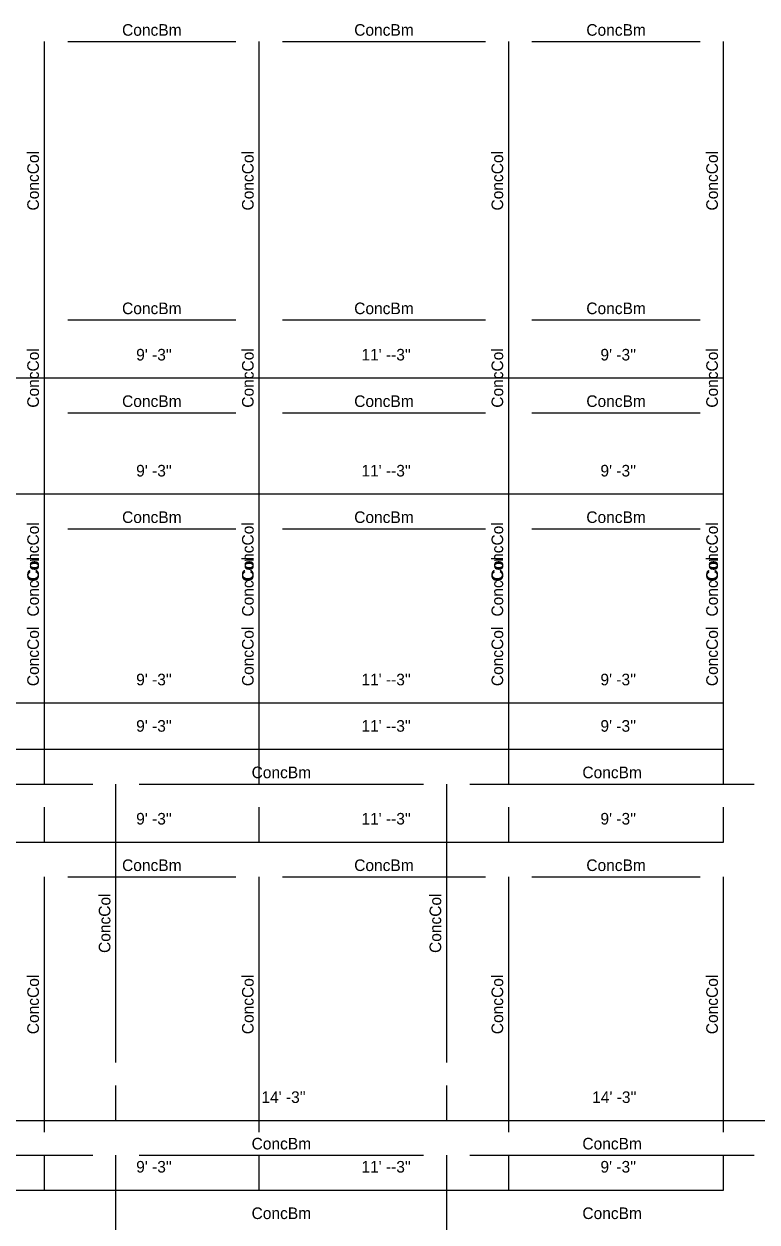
# Model space of a CAD drawing. Extents: x -38 to 2998, y -195 to 11529.
# Drawn here: x 1723 to 2102, y 3421 to 4041 of the extents above; entities that cross this region are included whole.
import ezdxf
from ezdxf.enums import TextEntityAlignment as Align

# ---------------------------------------------------------------- set-up
doc = ezdxf.new("R2010")
doc.units = 0
doc.header["$MEASUREMENT"] = 0
doc.layers.get('0').update_dxf_attribs({"linetype": 'CONTINUOUS'})
for name, color, linetype in [('CENTERLINES', 7, 'CONTINUOUS'), ('DIMENSIONS', 4, 'CONTINUOUS'), ('TEXT', 5, 'CONTINUOUS')]:
    doc.layers.add(name, color=color, linetype=linetype)
doc.dimstyles.get("Standard").update_dxf_attribs({"dimtxt": 0.18, "dimasz": 0.18, "dimexe": 0.18, "dimexo": 0.0625, "dimgap": 0.09, "dimtad": 0, "dimtih": 1, "dimtoh": 1, "dimdec": 4, "dimzin": 0, "dimtxsty": 'STANDARD', "dimcen": 0.09, "dimazin": 3, "dimtfac": 1, "dimtdec": 4, "dimtofl": 0, "dimtmove": 0, "dimatfit": 3, "dimtolj": 1, "dimtzin": 0})

# ---------------------------------------------------------------- blocks, each defined once
blk = doc.blocks.new('*D7816')
at = {"color": 1, "linetype": 'BYBLOCK'}
for points in [[(1604.73, 3478.77), (1603.67, 3477.71), (1596.25, 3470.29), (1595.19, 3469.23)], [(1775.73, 3478.77), (1774.67, 3477.71), (1767.25, 3470.29), (1766.19, 3469.23)]]:
    blk.add_solid(points, dxfattribs=at)
at = {"layer": 'DIMENSIONS', "color": 9, "linetype": 'BYBLOCK'}
for p, q in [((1599.96, 3474), (1599.96, 3492)), ((1770.96, 3474), (1770.96, 3492))]:
    blk.add_line(p, q, dxfattribs=at)
at = {"layer": 'DIMENSIONS', "color": 0, "linetype": 'BYBLOCK'}
blk.add_line((1599.96, 3474), (1770.96, 3474), dxfattribs=at)
at = {"layer": 'DIMENSIONS', "color": 0, "linetype": 'BYBLOCK', "insert": (1685.46, 3486), "char_height": 6, "attachment_point": 5}
blk.add_mtext("\\A1; 14' -3''", dxfattribs=at)
blk = doc.blocks.new('*D7817')
at = {"color": 1, "linetype": 'BYBLOCK'}
for points in [[(1775.73, 3478.77), (1774.67, 3477.71), (1767.25, 3470.29), (1766.19, 3469.23)], [(1946.73, 3478.77), (1945.67, 3477.71), (1938.25, 3470.29), (1937.19, 3469.23)]]:
    blk.add_solid(points, dxfattribs=at)
at = {"layer": 'DIMENSIONS', "color": 9, "linetype": 'BYBLOCK'}
for p, q in [((1770.96, 3474), (1770.96, 3492)), ((1941.96, 3474), (1941.96, 3492))]:
    blk.add_line(p, q, dxfattribs=at)
at = {"layer": 'DIMENSIONS', "color": 0, "linetype": 'BYBLOCK'}
blk.add_line((1770.96, 3474), (1941.96, 3474), dxfattribs=at)
at = {"layer": 'DIMENSIONS', "color": 0, "linetype": 'BYBLOCK', "insert": (1856.46, 3486), "char_height": 6, "attachment_point": 5}
blk.add_mtext("\\A1; 14' -3''", dxfattribs=at)
blk = doc.blocks.new('*D7818')
at = {"color": 1, "linetype": 'BYBLOCK'}
for points in [[(1946.73, 3478.77), (1945.67, 3477.71), (1938.25, 3470.29), (1937.19, 3469.23)], [(2117.73, 3478.77), (2116.67, 3477.71), (2109.25, 3470.29), (2108.19, 3469.23)]]:
    blk.add_solid(points, dxfattribs=at)
at = {"layer": 'DIMENSIONS', "color": 9, "linetype": 'BYBLOCK'}
for p, q in [((1941.96, 3474), (1941.96, 3492)), ((2112.96, 3474), (2112.96, 3492))]:
    blk.add_line(p, q, dxfattribs=at)
at = {"layer": 'DIMENSIONS', "color": 0, "linetype": 'BYBLOCK'}
blk.add_line((1941.96, 3474), (2112.96, 3474), dxfattribs=at)
at = {"layer": 'DIMENSIONS', "color": 0, "linetype": 'BYBLOCK', "insert": (2027.46, 3486), "char_height": 6, "attachment_point": 5}
blk.add_mtext("\\A1; 14' -3''", dxfattribs=at)
blk = doc.blocks.new('*D7837')
at = {"color": 1, "linetype": 'BYBLOCK'}
for points in [[(1516.77, 3670.77), (1515.71, 3669.71), (1508.29, 3662.29), (1507.23, 3661.23)], [(1738.77, 3670.77), (1737.71, 3669.71), (1730.29, 3662.29), (1729.23, 3661.23)]]:
    blk.add_solid(points, dxfattribs=at)
at = {"layer": 'DIMENSIONS', "color": 9, "linetype": 'BYBLOCK'}
for p, q in [((1512, 3666), (1512, 3684)), ((1734, 3666), (1734, 3684))]:
    blk.add_line(p, q, dxfattribs=at)
at = {"layer": 'DIMENSIONS', "color": 0, "linetype": 'BYBLOCK'}
blk.add_line((1512, 3666), (1734, 3666), dxfattribs=at)
at = {"layer": 'DIMENSIONS', "color": 0, "linetype": 'BYBLOCK', "insert": (1623, 3678), "char_height": 6, "attachment_point": 5}
blk.add_mtext("\\A1; 18' -6''", dxfattribs=at)
blk = doc.blocks.new('*D7838')
at = {"color": 1, "linetype": 'BYBLOCK'}
for points in [[(1738.77, 3670.77), (1737.71, 3669.71), (1730.29, 3662.29), (1729.23, 3661.23)], [(1849.77, 3670.77), (1848.71, 3669.71), (1841.29, 3662.29), (1840.23, 3661.23)]]:
    blk.add_solid(points, dxfattribs=at)
at = {"layer": 'DIMENSIONS', "color": 9, "linetype": 'BYBLOCK'}
for p, q in [((1734, 3666), (1734, 3684)), ((1845, 3666), (1845, 3684))]:
    blk.add_line(p, q, dxfattribs=at)
at = {"layer": 'DIMENSIONS', "color": 0, "linetype": 'BYBLOCK'}
blk.add_line((1734, 3666), (1845, 3666), dxfattribs=at)
at = {"layer": 'DIMENSIONS', "color": 0, "linetype": 'BYBLOCK', "insert": (1789.5, 3678), "char_height": 6, "attachment_point": 5}
blk.add_mtext("\\A1; 9' -3''", dxfattribs=at)
blk = doc.blocks.new('*D7839')
at = {"color": 1, "linetype": 'BYBLOCK'}
for points in [[(1849.77, 3670.77), (1848.71, 3669.71), (1841.29, 3662.29), (1840.23, 3661.23)], [(1978.77, 3670.77), (1977.71, 3669.71), (1970.29, 3662.29), (1969.23, 3661.23)]]:
    blk.add_solid(points, dxfattribs=at)
at = {"layer": 'DIMENSIONS', "color": 9, "linetype": 'BYBLOCK'}
for p, q in [((1845, 3666), (1845, 3684)), ((1974, 3666), (1974, 3684))]:
    blk.add_line(p, q, dxfattribs=at)
at = {"layer": 'DIMENSIONS', "color": 0, "linetype": 'BYBLOCK'}
blk.add_line((1845, 3666), (1974, 3666), dxfattribs=at)
at = {"layer": 'DIMENSIONS', "color": 0, "linetype": 'BYBLOCK', "insert": (1909.5, 3678), "char_height": 6, "attachment_point": 5}
blk.add_mtext("\\A1; 11' --3''", dxfattribs=at)
blk = doc.blocks.new('*D7840')
at = {"color": 1, "linetype": 'BYBLOCK'}
for points in [[(1978.77, 3670.77), (1977.71, 3669.71), (1970.29, 3662.29), (1969.23, 3661.23)], [(2089.77, 3670.77), (2088.71, 3669.71), (2081.29, 3662.29), (2080.23, 3661.23)]]:
    blk.add_solid(points, dxfattribs=at)
at = {"layer": 'DIMENSIONS', "color": 9, "linetype": 'BYBLOCK'}
for p, q in [((1974, 3666), (1974, 3684)), ((2085, 3666), (2085, 3684))]:
    blk.add_line(p, q, dxfattribs=at)
at = {"layer": 'DIMENSIONS', "color": 0, "linetype": 'BYBLOCK'}
blk.add_line((1974, 3666), (2085, 3666), dxfattribs=at)
at = {"layer": 'DIMENSIONS', "color": 0, "linetype": 'BYBLOCK', "insert": (2029.5, 3678), "char_height": 6, "attachment_point": 5}
blk.add_mtext("\\A1; 9' -3''", dxfattribs=at)
blk = doc.blocks.new('*D7853')
at = {"color": 1, "linetype": 'BYBLOCK'}
for points in [[(1516.77, 3862.77), (1515.71, 3861.71), (1508.29, 3854.29), (1507.23, 3853.23)], [(1738.77, 3862.77), (1737.71, 3861.71), (1730.29, 3854.29), (1729.23, 3853.23)]]:
    blk.add_solid(points, dxfattribs=at)
at = {"layer": 'DIMENSIONS', "color": 9, "linetype": 'BYBLOCK'}
for p, q in [((1512, 3858), (1512, 3876)), ((1734, 3858), (1734, 3876))]:
    blk.add_line(p, q, dxfattribs=at)
at = {"layer": 'DIMENSIONS', "color": 0, "linetype": 'BYBLOCK'}
blk.add_line((1512, 3858), (1734, 3858), dxfattribs=at)
at = {"layer": 'DIMENSIONS', "color": 0, "linetype": 'BYBLOCK', "insert": (1623, 3870), "char_height": 6, "attachment_point": 5}
blk.add_mtext("\\A1; 18' -6''", dxfattribs=at)
blk = doc.blocks.new('*D7854')
at = {"color": 1, "linetype": 'BYBLOCK'}
for points in [[(1738.77, 3862.77), (1737.71, 3861.71), (1730.29, 3854.29), (1729.23, 3853.23)], [(1849.77, 3862.77), (1848.71, 3861.71), (1841.29, 3854.29), (1840.23, 3853.23)]]:
    blk.add_solid(points, dxfattribs=at)
at = {"layer": 'DIMENSIONS', "color": 9, "linetype": 'BYBLOCK'}
for p, q in [((1734, 3858), (1734, 3876)), ((1845, 3858), (1845, 3876))]:
    blk.add_line(p, q, dxfattribs=at)
at = {"layer": 'DIMENSIONS', "color": 0, "linetype": 'BYBLOCK'}
blk.add_line((1734, 3858), (1845, 3858), dxfattribs=at)
at = {"layer": 'DIMENSIONS', "color": 0, "linetype": 'BYBLOCK', "insert": (1789.5, 3870), "char_height": 6, "attachment_point": 5}
blk.add_mtext("\\A1; 9' -3''", dxfattribs=at)
blk = doc.blocks.new('*D7855')
at = {"color": 1, "linetype": 'BYBLOCK'}
for points in [[(1849.77, 3862.77), (1848.71, 3861.71), (1841.29, 3854.29), (1840.23, 3853.23)], [(1978.77, 3862.77), (1977.71, 3861.71), (1970.29, 3854.29), (1969.23, 3853.23)]]:
    blk.add_solid(points, dxfattribs=at)
at = {"layer": 'DIMENSIONS', "color": 9, "linetype": 'BYBLOCK'}
for p, q in [((1845, 3858), (1845, 3876)), ((1974, 3858), (1974, 3876))]:
    blk.add_line(p, q, dxfattribs=at)
at = {"layer": 'DIMENSIONS', "color": 0, "linetype": 'BYBLOCK'}
blk.add_line((1845, 3858), (1974, 3858), dxfattribs=at)
at = {"layer": 'DIMENSIONS', "color": 0, "linetype": 'BYBLOCK', "insert": (1909.5, 3870), "char_height": 6, "attachment_point": 5}
blk.add_mtext("\\A1; 11' --3''", dxfattribs=at)
blk = doc.blocks.new('*D7856')
at = {"color": 1, "linetype": 'BYBLOCK'}
for points in [[(1978.77, 3862.77), (1977.71, 3861.71), (1970.29, 3854.29), (1969.23, 3853.23)], [(2089.77, 3862.77), (2088.71, 3861.71), (2081.29, 3854.29), (2080.23, 3853.23)]]:
    blk.add_solid(points, dxfattribs=at)
at = {"layer": 'DIMENSIONS', "color": 9, "linetype": 'BYBLOCK'}
for p, q in [((1974, 3858), (1974, 3876)), ((2085, 3858), (2085, 3876))]:
    blk.add_line(p, q, dxfattribs=at)
at = {"layer": 'DIMENSIONS', "color": 0, "linetype": 'BYBLOCK'}
blk.add_line((1974, 3858), (2085, 3858), dxfattribs=at)
at = {"layer": 'DIMENSIONS', "color": 0, "linetype": 'BYBLOCK', "insert": (2029.5, 3870), "char_height": 6, "attachment_point": 5}
blk.add_mtext("\\A1; 9' -3''", dxfattribs=at)
blk = doc.blocks.new('*D8307')
at = {"color": 1, "linetype": 'BYBLOCK'}
for points in [[(1516.77, 3442.77), (1515.71, 3441.71), (1508.29, 3434.29), (1507.23, 3433.23)], [(1738.77, 3442.77), (1737.71, 3441.71), (1730.29, 3434.29), (1729.23, 3433.23)]]:
    blk.add_solid(points, dxfattribs=at)
at = {"layer": 'DIMENSIONS', "color": 9, "linetype": 'BYBLOCK'}
for p, q in [((1512, 3438), (1512, 3456)), ((1734, 3438), (1734, 3456))]:
    blk.add_line(p, q, dxfattribs=at)
at = {"layer": 'DIMENSIONS', "color": 0, "linetype": 'BYBLOCK'}
blk.add_line((1512, 3438), (1734, 3438), dxfattribs=at)
at = {"layer": 'DIMENSIONS', "color": 0, "linetype": 'BYBLOCK', "insert": (1623, 3450), "char_height": 6, "attachment_point": 5}
blk.add_mtext("\\A1; 18' -6''", dxfattribs=at)
blk = doc.blocks.new('*D8308')
at = {"color": 1, "linetype": 'BYBLOCK'}
for points in [[(1738.77, 3442.77), (1737.71, 3441.71), (1730.29, 3434.29), (1729.23, 3433.23)], [(1849.77, 3442.77), (1848.71, 3441.71), (1841.29, 3434.29), (1840.23, 3433.23)]]:
    blk.add_solid(points, dxfattribs=at)
at = {"layer": 'DIMENSIONS', "color": 9, "linetype": 'BYBLOCK'}
for p, q in [((1734, 3438), (1734, 3456)), ((1845, 3438), (1845, 3456))]:
    blk.add_line(p, q, dxfattribs=at)
at = {"layer": 'DIMENSIONS', "color": 0, "linetype": 'BYBLOCK'}
blk.add_line((1734, 3438), (1845, 3438), dxfattribs=at)
at = {"layer": 'DIMENSIONS', "color": 0, "linetype": 'BYBLOCK', "insert": (1789.5, 3450), "char_height": 6, "attachment_point": 5}
blk.add_mtext("\\A1; 9' -3''", dxfattribs=at)
blk = doc.blocks.new('*D8309')
at = {"color": 1, "linetype": 'BYBLOCK'}
for points in [[(1849.77, 3442.77), (1848.71, 3441.71), (1841.29, 3434.29), (1840.23, 3433.23)], [(1978.77, 3442.77), (1977.71, 3441.71), (1970.29, 3434.29), (1969.23, 3433.23)]]:
    blk.add_solid(points, dxfattribs=at)
at = {"layer": 'DIMENSIONS', "color": 9, "linetype": 'BYBLOCK'}
for p, q in [((1845, 3438), (1845, 3456)), ((1974, 3438), (1974, 3456))]:
    blk.add_line(p, q, dxfattribs=at)
at = {"layer": 'DIMENSIONS', "color": 0, "linetype": 'BYBLOCK'}
blk.add_line((1845, 3438), (1974, 3438), dxfattribs=at)
at = {"layer": 'DIMENSIONS', "color": 0, "linetype": 'BYBLOCK', "insert": (1909.5, 3450), "char_height": 6, "attachment_point": 5}
blk.add_mtext("\\A1; 11' --3''", dxfattribs=at)
blk = doc.blocks.new('*D8310')
at = {"color": 1, "linetype": 'BYBLOCK'}
for points in [[(1978.77, 3442.77), (1977.71, 3441.71), (1970.29, 3434.29), (1969.23, 3433.23)], [(2089.77, 3442.77), (2088.71, 3441.71), (2081.29, 3434.29), (2080.23, 3433.23)]]:
    blk.add_solid(points, dxfattribs=at)
at = {"layer": 'DIMENSIONS', "color": 9, "linetype": 'BYBLOCK'}
for p, q in [((1974, 3438), (1974, 3456)), ((2085, 3438), (2085, 3456))]:
    blk.add_line(p, q, dxfattribs=at)
at = {"layer": 'DIMENSIONS', "color": 0, "linetype": 'BYBLOCK'}
blk.add_line((1974, 3438), (2085, 3438), dxfattribs=at)
at = {"layer": 'DIMENSIONS', "color": 0, "linetype": 'BYBLOCK', "insert": (2029.5, 3450), "char_height": 6, "attachment_point": 5}
blk.add_mtext("\\A1; 9' -3''", dxfattribs=at)
blk = doc.blocks.new('*D8323')
at = {"color": 1, "linetype": 'BYBLOCK'}
for points in [[(1516.77, 3622.77), (1515.71, 3621.71), (1508.29, 3614.29), (1507.23, 3613.23)], [(1738.77, 3622.77), (1737.71, 3621.71), (1730.29, 3614.29), (1729.23, 3613.23)]]:
    blk.add_solid(points, dxfattribs=at)
at = {"layer": 'DIMENSIONS', "color": 9, "linetype": 'BYBLOCK'}
for p, q in [((1512, 3618), (1512, 3636)), ((1734, 3618), (1734, 3636))]:
    blk.add_line(p, q, dxfattribs=at)
at = {"layer": 'DIMENSIONS', "color": 0, "linetype": 'BYBLOCK'}
blk.add_line((1512, 3618), (1734, 3618), dxfattribs=at)
at = {"layer": 'DIMENSIONS', "color": 0, "linetype": 'BYBLOCK', "insert": (1623, 3630), "char_height": 6, "attachment_point": 5}
blk.add_mtext("\\A1; 18' -6''", dxfattribs=at)
blk = doc.blocks.new('*D8324')
at = {"color": 1, "linetype": 'BYBLOCK'}
for points in [[(1738.77, 3622.77), (1737.71, 3621.71), (1730.29, 3614.29), (1729.23, 3613.23)], [(1849.77, 3622.77), (1848.71, 3621.71), (1841.29, 3614.29), (1840.23, 3613.23)]]:
    blk.add_solid(points, dxfattribs=at)
at = {"layer": 'DIMENSIONS', "color": 9, "linetype": 'BYBLOCK'}
for p, q in [((1734, 3618), (1734, 3636)), ((1845, 3618), (1845, 3636))]:
    blk.add_line(p, q, dxfattribs=at)
at = {"layer": 'DIMENSIONS', "color": 0, "linetype": 'BYBLOCK'}
blk.add_line((1734, 3618), (1845, 3618), dxfattribs=at)
at = {"layer": 'DIMENSIONS', "color": 0, "linetype": 'BYBLOCK', "insert": (1789.5, 3630), "char_height": 6, "attachment_point": 5}
blk.add_mtext("\\A1; 9' -3''", dxfattribs=at)
blk = doc.blocks.new('*D8325')
at = {"color": 1, "linetype": 'BYBLOCK'}
for points in [[(1849.77, 3622.77), (1848.71, 3621.71), (1841.29, 3614.29), (1840.23, 3613.23)], [(1978.77, 3622.77), (1977.71, 3621.71), (1970.29, 3614.29), (1969.23, 3613.23)]]:
    blk.add_solid(points, dxfattribs=at)
at = {"layer": 'DIMENSIONS', "color": 9, "linetype": 'BYBLOCK'}
for p, q in [((1845, 3618), (1845, 3636)), ((1974, 3618), (1974, 3636))]:
    blk.add_line(p, q, dxfattribs=at)
at = {"layer": 'DIMENSIONS', "color": 0, "linetype": 'BYBLOCK'}
blk.add_line((1845, 3618), (1974, 3618), dxfattribs=at)
at = {"layer": 'DIMENSIONS', "color": 0, "linetype": 'BYBLOCK', "insert": (1909.5, 3630), "char_height": 6, "attachment_point": 5}
blk.add_mtext("\\A1; 11' --3''", dxfattribs=at)
blk = doc.blocks.new('*D8326')
at = {"color": 1, "linetype": 'BYBLOCK'}
for points in [[(1978.77, 3622.77), (1977.71, 3621.71), (1970.29, 3614.29), (1969.23, 3613.23)], [(2089.77, 3622.77), (2088.71, 3621.71), (2081.29, 3614.29), (2080.23, 3613.23)]]:
    blk.add_solid(points, dxfattribs=at)
at = {"layer": 'DIMENSIONS', "color": 9, "linetype": 'BYBLOCK'}
for p, q in [((1974, 3618), (1974, 3636)), ((2085, 3618), (2085, 3636))]:
    blk.add_line(p, q, dxfattribs=at)
at = {"layer": 'DIMENSIONS', "color": 0, "linetype": 'BYBLOCK'}
blk.add_line((1974, 3618), (2085, 3618), dxfattribs=at)
at = {"layer": 'DIMENSIONS', "color": 0, "linetype": 'BYBLOCK', "insert": (2029.5, 3630), "char_height": 6, "attachment_point": 5}
blk.add_mtext("\\A1; 9' -3''", dxfattribs=at)
blk = doc.blocks.new('*D8777')
at = {"color": 1, "linetype": 'BYBLOCK'}
for points in [[(1516.77, 3442.77), (1515.71, 3441.71), (1508.29, 3434.29), (1507.23, 3433.23)], [(1738.77, 3442.77), (1737.71, 3441.71), (1730.29, 3434.29), (1729.23, 3433.23)]]:
    blk.add_solid(points, dxfattribs=at)
at = {"layer": 'DIMENSIONS', "color": 9, "linetype": 'BYBLOCK'}
for p, q in [((1512, 3438), (1512, 3456)), ((1734, 3438), (1734, 3456))]:
    blk.add_line(p, q, dxfattribs=at)
at = {"layer": 'DIMENSIONS', "color": 0, "linetype": 'BYBLOCK'}
blk.add_line((1512, 3438), (1734, 3438), dxfattribs=at)
at = {"layer": 'DIMENSIONS', "color": 0, "linetype": 'BYBLOCK', "insert": (1623, 3450), "char_height": 6, "attachment_point": 5}
blk.add_mtext("\\A1; 18' -6''", dxfattribs=at)
blk = doc.blocks.new('*D8778')
at = {"color": 1, "linetype": 'BYBLOCK'}
for points in [[(1738.77, 3442.77), (1737.71, 3441.71), (1730.29, 3434.29), (1729.23, 3433.23)], [(1849.77, 3442.77), (1848.71, 3441.71), (1841.29, 3434.29), (1840.23, 3433.23)]]:
    blk.add_solid(points, dxfattribs=at)
at = {"layer": 'DIMENSIONS', "color": 9, "linetype": 'BYBLOCK'}
for p, q in [((1734, 3438), (1734, 3456)), ((1845, 3438), (1845, 3456))]:
    blk.add_line(p, q, dxfattribs=at)
at = {"layer": 'DIMENSIONS', "color": 0, "linetype": 'BYBLOCK'}
blk.add_line((1734, 3438), (1845, 3438), dxfattribs=at)
at = {"layer": 'DIMENSIONS', "color": 0, "linetype": 'BYBLOCK', "insert": (1789.5, 3450), "char_height": 6, "attachment_point": 5}
blk.add_mtext("\\A1; 9' -3''", dxfattribs=at)
blk = doc.blocks.new('*D8779')
at = {"color": 1, "linetype": 'BYBLOCK'}
for points in [[(1849.77, 3442.77), (1848.71, 3441.71), (1841.29, 3434.29), (1840.23, 3433.23)], [(1978.77, 3442.77), (1977.71, 3441.71), (1970.29, 3434.29), (1969.23, 3433.23)]]:
    blk.add_solid(points, dxfattribs=at)
at = {"layer": 'DIMENSIONS', "color": 9, "linetype": 'BYBLOCK'}
for p, q in [((1845, 3438), (1845, 3456)), ((1974, 3438), (1974, 3456))]:
    blk.add_line(p, q, dxfattribs=at)
at = {"layer": 'DIMENSIONS', "color": 0, "linetype": 'BYBLOCK'}
blk.add_line((1845, 3438), (1974, 3438), dxfattribs=at)
at = {"layer": 'DIMENSIONS', "color": 0, "linetype": 'BYBLOCK', "insert": (1909.5, 3450), "char_height": 6, "attachment_point": 5}
blk.add_mtext("\\A1; 11' --3''", dxfattribs=at)
blk = doc.blocks.new('*D8780')
at = {"color": 1, "linetype": 'BYBLOCK'}
for points in [[(1978.77, 3442.77), (1977.71, 3441.71), (1970.29, 3434.29), (1969.23, 3433.23)], [(2089.77, 3442.77), (2088.71, 3441.71), (2081.29, 3434.29), (2080.23, 3433.23)]]:
    blk.add_solid(points, dxfattribs=at)
at = {"layer": 'DIMENSIONS', "color": 9, "linetype": 'BYBLOCK'}
for p, q in [((1974, 3438), (1974, 3456)), ((2085, 3438), (2085, 3456))]:
    blk.add_line(p, q, dxfattribs=at)
at = {"layer": 'DIMENSIONS', "color": 0, "linetype": 'BYBLOCK'}
blk.add_line((1974, 3438), (2085, 3438), dxfattribs=at)
at = {"layer": 'DIMENSIONS', "color": 0, "linetype": 'BYBLOCK', "insert": (2029.5, 3450), "char_height": 6, "attachment_point": 5}
blk.add_mtext("\\A1; 9' -3''", dxfattribs=at)
blk = doc.blocks.new('*D8793')
at = {"color": 1, "linetype": 'BYBLOCK'}
for points in [[(1516.77, 3622.77), (1515.71, 3621.71), (1508.29, 3614.29), (1507.23, 3613.23)], [(1738.77, 3622.77), (1737.71, 3621.71), (1730.29, 3614.29), (1729.23, 3613.23)]]:
    blk.add_solid(points, dxfattribs=at)
at = {"layer": 'DIMENSIONS', "color": 9, "linetype": 'BYBLOCK'}
for p, q in [((1512, 3618), (1512, 3636)), ((1734, 3618), (1734, 3636))]:
    blk.add_line(p, q, dxfattribs=at)
at = {"layer": 'DIMENSIONS', "color": 0, "linetype": 'BYBLOCK'}
blk.add_line((1512, 3618), (1734, 3618), dxfattribs=at)
at = {"layer": 'DIMENSIONS', "color": 0, "linetype": 'BYBLOCK', "insert": (1623, 3630), "char_height": 6, "attachment_point": 5}
blk.add_mtext("\\A1; 18' -6''", dxfattribs=at)
blk = doc.blocks.new('*D8794')
at = {"color": 1, "linetype": 'BYBLOCK'}
for points in [[(1738.77, 3622.77), (1737.71, 3621.71), (1730.29, 3614.29), (1729.23, 3613.23)], [(1849.77, 3622.77), (1848.71, 3621.71), (1841.29, 3614.29), (1840.23, 3613.23)]]:
    blk.add_solid(points, dxfattribs=at)
at = {"layer": 'DIMENSIONS', "color": 9, "linetype": 'BYBLOCK'}
for p, q in [((1734, 3618), (1734, 3636)), ((1845, 3618), (1845, 3636))]:
    blk.add_line(p, q, dxfattribs=at)
at = {"layer": 'DIMENSIONS', "color": 0, "linetype": 'BYBLOCK'}
blk.add_line((1734, 3618), (1845, 3618), dxfattribs=at)
at = {"layer": 'DIMENSIONS', "color": 0, "linetype": 'BYBLOCK', "insert": (1789.5, 3630), "char_height": 6, "attachment_point": 5}
blk.add_mtext("\\A1; 9' -3''", dxfattribs=at)
blk = doc.blocks.new('*D8795')
at = {"color": 1, "linetype": 'BYBLOCK'}
for points in [[(1849.77, 3622.77), (1848.71, 3621.71), (1841.29, 3614.29), (1840.23, 3613.23)], [(1978.77, 3622.77), (1977.71, 3621.71), (1970.29, 3614.29), (1969.23, 3613.23)]]:
    blk.add_solid(points, dxfattribs=at)
at = {"layer": 'DIMENSIONS', "color": 9, "linetype": 'BYBLOCK'}
for p, q in [((1845, 3618), (1845, 3636)), ((1974, 3618), (1974, 3636))]:
    blk.add_line(p, q, dxfattribs=at)
at = {"layer": 'DIMENSIONS', "color": 0, "linetype": 'BYBLOCK'}
blk.add_line((1845, 3618), (1974, 3618), dxfattribs=at)
at = {"layer": 'DIMENSIONS', "color": 0, "linetype": 'BYBLOCK', "insert": (1909.5, 3630), "char_height": 6, "attachment_point": 5}
blk.add_mtext("\\A1; 11' --3''", dxfattribs=at)
blk = doc.blocks.new('*D8796')
at = {"color": 1, "linetype": 'BYBLOCK'}
for points in [[(1978.77, 3622.77), (1977.71, 3621.71), (1970.29, 3614.29), (1969.23, 3613.23)], [(2089.77, 3622.77), (2088.71, 3621.71), (2081.29, 3614.29), (2080.23, 3613.23)]]:
    blk.add_solid(points, dxfattribs=at)
at = {"layer": 'DIMENSIONS', "color": 9, "linetype": 'BYBLOCK'}
for p, q in [((1974, 3618), (1974, 3636)), ((2085, 3618), (2085, 3636))]:
    blk.add_line(p, q, dxfattribs=at)
at = {"layer": 'DIMENSIONS', "color": 0, "linetype": 'BYBLOCK'}
blk.add_line((1974, 3618), (2085, 3618), dxfattribs=at)
at = {"layer": 'DIMENSIONS', "color": 0, "linetype": 'BYBLOCK', "insert": (2029.5, 3630), "char_height": 6, "attachment_point": 5}
blk.add_mtext("\\A1; 9' -3''", dxfattribs=at)
blk = doc.blocks.new('*D9247')
at = {"color": 1, "linetype": 'BYBLOCK'}
for points in [[(1516.77, 3442.77), (1515.71, 3441.71), (1508.29, 3434.29), (1507.23, 3433.23)], [(1738.77, 3442.77), (1737.71, 3441.71), (1730.29, 3434.29), (1729.23, 3433.23)]]:
    blk.add_solid(points, dxfattribs=at)
at = {"layer": 'DIMENSIONS', "color": 9, "linetype": 'BYBLOCK'}
for p, q in [((1512, 3438), (1512, 3456)), ((1734, 3438), (1734, 3456))]:
    blk.add_line(p, q, dxfattribs=at)
at = {"layer": 'DIMENSIONS', "color": 0, "linetype": 'BYBLOCK'}
blk.add_line((1512, 3438), (1734, 3438), dxfattribs=at)
at = {"layer": 'DIMENSIONS', "color": 0, "linetype": 'BYBLOCK', "insert": (1623, 3450), "char_height": 6, "attachment_point": 5}
blk.add_mtext("\\A1; 18' -6''", dxfattribs=at)
blk = doc.blocks.new('*D9248')
at = {"color": 1, "linetype": 'BYBLOCK'}
for points in [[(1738.77, 3442.77), (1737.71, 3441.71), (1730.29, 3434.29), (1729.23, 3433.23)], [(1849.77, 3442.77), (1848.71, 3441.71), (1841.29, 3434.29), (1840.23, 3433.23)]]:
    blk.add_solid(points, dxfattribs=at)
at = {"layer": 'DIMENSIONS', "color": 9, "linetype": 'BYBLOCK'}
for p, q in [((1734, 3438), (1734, 3456)), ((1845, 3438), (1845, 3456))]:
    blk.add_line(p, q, dxfattribs=at)
at = {"layer": 'DIMENSIONS', "color": 0, "linetype": 'BYBLOCK'}
blk.add_line((1734, 3438), (1845, 3438), dxfattribs=at)
at = {"layer": 'DIMENSIONS', "color": 0, "linetype": 'BYBLOCK', "insert": (1789.5, 3450), "char_height": 6, "attachment_point": 5}
blk.add_mtext("\\A1; 9' -3''", dxfattribs=at)
blk = doc.blocks.new('*D9249')
at = {"color": 1, "linetype": 'BYBLOCK'}
for points in [[(1849.77, 3442.77), (1848.71, 3441.71), (1841.29, 3434.29), (1840.23, 3433.23)], [(1978.77, 3442.77), (1977.71, 3441.71), (1970.29, 3434.29), (1969.23, 3433.23)]]:
    blk.add_solid(points, dxfattribs=at)
at = {"layer": 'DIMENSIONS', "color": 9, "linetype": 'BYBLOCK'}
for p, q in [((1845, 3438), (1845, 3456)), ((1974, 3438), (1974, 3456))]:
    blk.add_line(p, q, dxfattribs=at)
at = {"layer": 'DIMENSIONS', "color": 0, "linetype": 'BYBLOCK'}
blk.add_line((1845, 3438), (1974, 3438), dxfattribs=at)
at = {"layer": 'DIMENSIONS', "color": 0, "linetype": 'BYBLOCK', "insert": (1909.5, 3450), "char_height": 6, "attachment_point": 5}
blk.add_mtext("\\A1; 11' --3''", dxfattribs=at)
blk = doc.blocks.new('*D9250')
at = {"color": 1, "linetype": 'BYBLOCK'}
for points in [[(1978.77, 3442.77), (1977.71, 3441.71), (1970.29, 3434.29), (1969.23, 3433.23)], [(2089.77, 3442.77), (2088.71, 3441.71), (2081.29, 3434.29), (2080.23, 3433.23)]]:
    blk.add_solid(points, dxfattribs=at)
at = {"layer": 'DIMENSIONS', "color": 9, "linetype": 'BYBLOCK'}
for p, q in [((1974, 3438), (1974, 3456)), ((2085, 3438), (2085, 3456))]:
    blk.add_line(p, q, dxfattribs=at)
at = {"layer": 'DIMENSIONS', "color": 0, "linetype": 'BYBLOCK'}
blk.add_line((1974, 3438), (2085, 3438), dxfattribs=at)
at = {"layer": 'DIMENSIONS', "color": 0, "linetype": 'BYBLOCK', "insert": (2029.5, 3450), "char_height": 6, "attachment_point": 5}
blk.add_mtext("\\A1; 9' -3''", dxfattribs=at)
blk = doc.blocks.new('*D9263')
at = {"color": 1, "linetype": 'BYBLOCK'}
for points in [[(1516.77, 3622.77), (1515.71, 3621.71), (1508.29, 3614.29), (1507.23, 3613.23)], [(1738.77, 3622.77), (1737.71, 3621.71), (1730.29, 3614.29), (1729.23, 3613.23)]]:
    blk.add_solid(points, dxfattribs=at)
at = {"layer": 'DIMENSIONS', "color": 9, "linetype": 'BYBLOCK'}
for p, q in [((1512, 3618), (1512, 3636)), ((1734, 3618), (1734, 3636))]:
    blk.add_line(p, q, dxfattribs=at)
at = {"layer": 'DIMENSIONS', "color": 0, "linetype": 'BYBLOCK'}
blk.add_line((1512, 3618), (1734, 3618), dxfattribs=at)
at = {"layer": 'DIMENSIONS', "color": 0, "linetype": 'BYBLOCK', "insert": (1623, 3630), "char_height": 6, "attachment_point": 5}
blk.add_mtext("\\A1; 18' -6''", dxfattribs=at)
blk = doc.blocks.new('*D9264')
at = {"color": 1, "linetype": 'BYBLOCK'}
for points in [[(1738.77, 3622.77), (1737.71, 3621.71), (1730.29, 3614.29), (1729.23, 3613.23)], [(1849.77, 3622.77), (1848.71, 3621.71), (1841.29, 3614.29), (1840.23, 3613.23)]]:
    blk.add_solid(points, dxfattribs=at)
at = {"layer": 'DIMENSIONS', "color": 9, "linetype": 'BYBLOCK'}
for p, q in [((1734, 3618), (1734, 3636)), ((1845, 3618), (1845, 3636))]:
    blk.add_line(p, q, dxfattribs=at)
at = {"layer": 'DIMENSIONS', "color": 0, "linetype": 'BYBLOCK'}
blk.add_line((1734, 3618), (1845, 3618), dxfattribs=at)
at = {"layer": 'DIMENSIONS', "color": 0, "linetype": 'BYBLOCK', "insert": (1789.5, 3630), "char_height": 6, "attachment_point": 5}
blk.add_mtext("\\A1; 9' -3''", dxfattribs=at)
blk = doc.blocks.new('*D9265')
at = {"color": 1, "linetype": 'BYBLOCK'}
for points in [[(1849.77, 3622.77), (1848.71, 3621.71), (1841.29, 3614.29), (1840.23, 3613.23)], [(1978.77, 3622.77), (1977.71, 3621.71), (1970.29, 3614.29), (1969.23, 3613.23)]]:
    blk.add_solid(points, dxfattribs=at)
at = {"layer": 'DIMENSIONS', "color": 9, "linetype": 'BYBLOCK'}
for p, q in [((1845, 3618), (1845, 3636)), ((1974, 3618), (1974, 3636))]:
    blk.add_line(p, q, dxfattribs=at)
at = {"layer": 'DIMENSIONS', "color": 0, "linetype": 'BYBLOCK'}
blk.add_line((1845, 3618), (1974, 3618), dxfattribs=at)
at = {"layer": 'DIMENSIONS', "color": 0, "linetype": 'BYBLOCK', "insert": (1909.5, 3630), "char_height": 6, "attachment_point": 5}
blk.add_mtext("\\A1; 11' --3''", dxfattribs=at)
blk = doc.blocks.new('*D9266')
at = {"color": 1, "linetype": 'BYBLOCK'}
for points in [[(1978.77, 3622.77), (1977.71, 3621.71), (1970.29, 3614.29), (1969.23, 3613.23)], [(2089.77, 3622.77), (2088.71, 3621.71), (2081.29, 3614.29), (2080.23, 3613.23)]]:
    blk.add_solid(points, dxfattribs=at)
at = {"layer": 'DIMENSIONS', "color": 9, "linetype": 'BYBLOCK'}
for p, q in [((1974, 3618), (1974, 3636)), ((2085, 3618), (2085, 3636))]:
    blk.add_line(p, q, dxfattribs=at)
at = {"layer": 'DIMENSIONS', "color": 0, "linetype": 'BYBLOCK'}
blk.add_line((1974, 3618), (2085, 3618), dxfattribs=at)
at = {"layer": 'DIMENSIONS', "color": 0, "linetype": 'BYBLOCK', "insert": (2029.5, 3630), "char_height": 6, "attachment_point": 5}
blk.add_mtext("\\A1; 9' -3''", dxfattribs=at)
blk = doc.blocks.new('*D9801')
at = {"color": 1, "linetype": 'BYBLOCK'}
for points in [[(1516.77, 3694.77), (1515.71, 3693.71), (1508.29, 3686.29), (1507.23, 3685.23)], [(1738.77, 3694.77), (1737.71, 3693.71), (1730.29, 3686.29), (1729.23, 3685.23)]]:
    blk.add_solid(points, dxfattribs=at)
at = {"layer": 'DIMENSIONS', "color": 9, "linetype": 'BYBLOCK'}
for p, q in [((1512, 3690), (1512, 3708)), ((1734, 3690), (1734, 3708))]:
    blk.add_line(p, q, dxfattribs=at)
at = {"layer": 'DIMENSIONS', "color": 0, "linetype": 'BYBLOCK'}
blk.add_line((1512, 3690), (1734, 3690), dxfattribs=at)
at = {"layer": 'DIMENSIONS', "color": 0, "linetype": 'BYBLOCK', "insert": (1623, 3702), "char_height": 6, "attachment_point": 5}
blk.add_mtext("\\A1; 18' -6''", dxfattribs=at)
blk = doc.blocks.new('*D9802')
at = {"color": 1, "linetype": 'BYBLOCK'}
for points in [[(1738.77, 3694.77), (1737.71, 3693.71), (1730.29, 3686.29), (1729.23, 3685.23)], [(1849.77, 3694.77), (1848.71, 3693.71), (1841.29, 3686.29), (1840.23, 3685.23)]]:
    blk.add_solid(points, dxfattribs=at)
at = {"layer": 'DIMENSIONS', "color": 9, "linetype": 'BYBLOCK'}
for p, q in [((1734, 3690), (1734, 3708)), ((1845, 3690), (1845, 3708))]:
    blk.add_line(p, q, dxfattribs=at)
at = {"layer": 'DIMENSIONS', "color": 0, "linetype": 'BYBLOCK'}
blk.add_line((1734, 3690), (1845, 3690), dxfattribs=at)
at = {"layer": 'DIMENSIONS', "color": 0, "linetype": 'BYBLOCK', "insert": (1789.5, 3702), "char_height": 6, "attachment_point": 5}
blk.add_mtext("\\A1; 9' -3''", dxfattribs=at)
blk = doc.blocks.new('*D9803')
at = {"color": 1, "linetype": 'BYBLOCK'}
for points in [[(1849.77, 3694.77), (1848.71, 3693.71), (1841.29, 3686.29), (1840.23, 3685.23)], [(1978.77, 3694.77), (1977.71, 3693.71), (1970.29, 3686.29), (1969.23, 3685.23)]]:
    blk.add_solid(points, dxfattribs=at)
at = {"layer": 'DIMENSIONS', "color": 9, "linetype": 'BYBLOCK'}
for p, q in [((1845, 3690), (1845, 3708)), ((1974, 3690), (1974, 3708))]:
    blk.add_line(p, q, dxfattribs=at)
at = {"layer": 'DIMENSIONS', "color": 0, "linetype": 'BYBLOCK'}
blk.add_line((1845, 3690), (1974, 3690), dxfattribs=at)
at = {"layer": 'DIMENSIONS', "color": 0, "linetype": 'BYBLOCK', "insert": (1909.5, 3702), "char_height": 6, "attachment_point": 5}
blk.add_mtext("\\A1; 11' --3''", dxfattribs=at)
blk = doc.blocks.new('*D9804')
at = {"color": 1, "linetype": 'BYBLOCK'}
for points in [[(1978.77, 3694.77), (1977.71, 3693.71), (1970.29, 3686.29), (1969.23, 3685.23)], [(2089.77, 3694.77), (2088.71, 3693.71), (2081.29, 3686.29), (2080.23, 3685.23)]]:
    blk.add_solid(points, dxfattribs=at)
at = {"layer": 'DIMENSIONS', "color": 9, "linetype": 'BYBLOCK'}
for p, q in [((1974, 3690), (1974, 3708)), ((2085, 3690), (2085, 3708))]:
    blk.add_line(p, q, dxfattribs=at)
at = {"layer": 'DIMENSIONS', "color": 0, "linetype": 'BYBLOCK'}
blk.add_line((1974, 3690), (2085, 3690), dxfattribs=at)
at = {"layer": 'DIMENSIONS', "color": 0, "linetype": 'BYBLOCK', "insert": (2029.5, 3702), "char_height": 6, "attachment_point": 5}
blk.add_mtext("\\A1; 9' -3''", dxfattribs=at)
blk = doc.blocks.new('*D9817')
at = {"color": 1, "linetype": 'BYBLOCK'}
for points in [[(1516.77, 3802.77), (1515.71, 3801.71), (1508.29, 3794.29), (1507.23, 3793.23)], [(1738.77, 3802.77), (1737.71, 3801.71), (1730.29, 3794.29), (1729.23, 3793.23)]]:
    blk.add_solid(points, dxfattribs=at)
at = {"layer": 'DIMENSIONS', "color": 9, "linetype": 'BYBLOCK'}
for p, q in [((1512, 3798), (1512, 3816)), ((1734, 3798), (1734, 3816))]:
    blk.add_line(p, q, dxfattribs=at)
at = {"layer": 'DIMENSIONS', "color": 0, "linetype": 'BYBLOCK'}
blk.add_line((1512, 3798), (1734, 3798), dxfattribs=at)
at = {"layer": 'DIMENSIONS', "color": 0, "linetype": 'BYBLOCK', "insert": (1623, 3810), "char_height": 6, "attachment_point": 5}
blk.add_mtext("\\A1; 18' -6''", dxfattribs=at)
blk = doc.blocks.new('*D9818')
at = {"color": 1, "linetype": 'BYBLOCK'}
for points in [[(1738.77, 3802.77), (1737.71, 3801.71), (1730.29, 3794.29), (1729.23, 3793.23)], [(1849.77, 3802.77), (1848.71, 3801.71), (1841.29, 3794.29), (1840.23, 3793.23)]]:
    blk.add_solid(points, dxfattribs=at)
at = {"layer": 'DIMENSIONS', "color": 9, "linetype": 'BYBLOCK'}
for p, q in [((1734, 3798), (1734, 3816)), ((1845, 3798), (1845, 3816))]:
    blk.add_line(p, q, dxfattribs=at)
at = {"layer": 'DIMENSIONS', "color": 0, "linetype": 'BYBLOCK'}
blk.add_line((1734, 3798), (1845, 3798), dxfattribs=at)
at = {"layer": 'DIMENSIONS', "color": 0, "linetype": 'BYBLOCK', "insert": (1789.5, 3810), "char_height": 6, "attachment_point": 5}
blk.add_mtext("\\A1; 9' -3''", dxfattribs=at)
blk = doc.blocks.new('*D9819')
at = {"color": 1, "linetype": 'BYBLOCK'}
for points in [[(1849.77, 3802.77), (1848.71, 3801.71), (1841.29, 3794.29), (1840.23, 3793.23)], [(1978.77, 3802.77), (1977.71, 3801.71), (1970.29, 3794.29), (1969.23, 3793.23)]]:
    blk.add_solid(points, dxfattribs=at)
at = {"layer": 'DIMENSIONS', "color": 9, "linetype": 'BYBLOCK'}
for p, q in [((1845, 3798), (1845, 3816)), ((1974, 3798), (1974, 3816))]:
    blk.add_line(p, q, dxfattribs=at)
at = {"layer": 'DIMENSIONS', "color": 0, "linetype": 'BYBLOCK'}
blk.add_line((1845, 3798), (1974, 3798), dxfattribs=at)
at = {"layer": 'DIMENSIONS', "color": 0, "linetype": 'BYBLOCK', "insert": (1909.5, 3810), "char_height": 6, "attachment_point": 5}
blk.add_mtext("\\A1; 11' --3''", dxfattribs=at)
blk = doc.blocks.new('*D9820')
at = {"color": 1, "linetype": 'BYBLOCK'}
for points in [[(1978.77, 3802.77), (1977.71, 3801.71), (1970.29, 3794.29), (1969.23, 3793.23)], [(2089.77, 3802.77), (2088.71, 3801.71), (2081.29, 3794.29), (2080.23, 3793.23)]]:
    blk.add_solid(points, dxfattribs=at)
at = {"layer": 'DIMENSIONS', "color": 9, "linetype": 'BYBLOCK'}
for p, q in [((1974, 3798), (1974, 3816)), ((2085, 3798), (2085, 3816))]:
    blk.add_line(p, q, dxfattribs=at)
at = {"layer": 'DIMENSIONS', "color": 0, "linetype": 'BYBLOCK'}
blk.add_line((1974, 3798), (2085, 3798), dxfattribs=at)
at = {"layer": 'DIMENSIONS', "color": 0, "linetype": 'BYBLOCK', "insert": (2029.5, 3810), "char_height": 6, "attachment_point": 5}
blk.add_mtext("\\A1; 9' -3''", dxfattribs=at)

msp = doc.modelspace()

# ---------------------------------------------------------------- linework, layer by layer
at = {"layer": 'CENTERLINES', "color": 0, "linetype": 'CONTINUOUS'}
for p, q in [((1734, 3888), (1734, 4032)), ((1746, 4032), (1833, 4032)), ((1845, 3888), (1845, 4032)), ((1857, 4032), (1962, 4032)), ((1974, 3888), (1974, 4032)), ((1986, 4032), (2073, 4032)), ((2085, 3888), (2085, 4032)), ((1734, 3828), (1734, 3888)), ((1746, 3888), (1833, 3888)), ((1845, 3828), (1845, 3888)), ((1857, 3888), (1962, 3888)), ((1974, 3828), (1974, 3888)), ((1986, 3888), (2073, 3888)), ((2085, 3828), (2085, 3888)), ((1734, 3696), (1734, 3840)), ((1746, 3840), (1833, 3840)), ((1845, 3696), (1845, 3840)), ((1857, 3840), (1962, 3840)), ((1974, 3696), (1974, 3840)), ((1986, 3840), (2073, 3840)), ((2085, 3696), (2085, 3840)), ((1734, 3648), (1734, 3780)), ((1734, 3648), (1734, 3780)), ((1734, 3648), (1734, 3780)), ((1734, 3720), (1734, 3780)), ((1746, 3780), (1833, 3780)), ((1746, 3780), (1833, 3780)), ((1746, 3780), (1833, 3780)), ((1746, 3780), (1833, 3780)), ((1845, 3648), (1845, 3780)), ((1845, 3648), (1845, 3780)), ((1845, 3648), (1845, 3780)), ((1845, 3720), (1845, 3780)), ((1857, 3780), (1962, 3780)), ((1857, 3780), (1962, 3780)), ((1857, 3780), (1962, 3780)), ((1857, 3780), (1962, 3780)), ((1974, 3648), (1974, 3780)), ((1974, 3648), (1974, 3780)), ((1974, 3648), (1974, 3780)), ((1974, 3720), (1974, 3780)), ((1986, 3780), (2073, 3780)), ((1986, 3780), (2073, 3780)), ((1986, 3780), (2073, 3780)), ((1986, 3780), (2073, 3780)), ((2085, 3648), (2085, 3780)), ((2085, 3648), (2085, 3780)), ((2085, 3648), (2085, 3780)), ((2085, 3720), (2085, 3780)), ((1611.96, 3648), (1758.96, 3648)), ((1770.96, 3504), (1770.96, 3648)), ((1782.96, 3648), (1929.96, 3648)), ((1941.96, 3504), (1941.96, 3648)), ((1953.96, 3648), (2100.96, 3648)), ((1734, 3468), (1734, 3600)), ((1734, 3468), (1734, 3600)), ((1734, 3468), (1734, 3600)), ((1746, 3600), (1833, 3600)), ((1746, 3600), (1833, 3600)), ((1746, 3600), (1833, 3600)), ((1845, 3468), (1845, 3600)), ((1845, 3468), (1845, 3600)), ((1845, 3468), (1845, 3600)), ((1857, 3600), (1962, 3600)), ((1857, 3600), (1962, 3600)), ((1857, 3600), (1962, 3600)), ((1974, 3468), (1974, 3600)), ((1974, 3468), (1974, 3600)), ((1974, 3468), (1974, 3600)), ((1986, 3600), (2073, 3600)), ((1986, 3600), (2073, 3600)), ((1986, 3600), (2073, 3600)), ((2085, 3468), (2085, 3600)), ((2085, 3468), (2085, 3600)), ((2085, 3468), (2085, 3600)), ((1611.96, 3456), (1758.96, 3456)), ((1770.96, 3312), (1770.96, 3456)), ((1782.96, 3456), (1929.96, 3456)), ((1941.96, 3312), (1941.96, 3456)), ((1953.96, 3456), (2100.96, 3456))]:
    msp.add_line(p, q, dxfattribs=at)

# ---------------------------------------------------------------- texts
at = {"layer": 'TEXT', "color": 0}
for p in [(1789.5, 4038), (1909.5, 4038), (2029.5, 4038), (1789.5, 3894), (1909.5, 3894), (2029.5, 3894), (1789.5, 3846), (1909.5, 3846), (2029.5, 3846), (1789.5, 3786), (1789.5, 3786), (1789.5, 3786), (1789.5, 3786), (1909.5, 3786), (1909.5, 3786), (1909.5, 3786), (1909.5, 3786), (2029.5, 3786), (2029.5, 3786), (2029.5, 3786), (2029.5, 3786), (1856.46, 3654), (2027.46, 3654), (1789.5, 3606), (1789.5, 3606), (1789.5, 3606), (1909.5, 3606), (1909.5, 3606), (1909.5, 3606), (2029.5, 3606), (2029.5, 3606), (2029.5, 3606), (1856.46, 3462), (2027.46, 3462), (1856.46, 3426), (1856.46, 3426), (1856.46, 3426), (2027.46, 3426), (2027.46, 3426), (2027.46, 3426)]:
    msp.add_text('ConcBm', height=6, dxfattribs=at).set_placement(p, align=Align.MIDDLE)
for p in [(1728, 3960), (1839, 3960), (1968, 3960), (2079, 3960), (1728, 3858), (1839, 3858), (1968, 3858), (2079, 3858), (1728, 3768), (1839, 3768), (1968, 3768), (2079, 3768), (1728, 3750), (1839, 3750), (1968, 3750), (2079, 3750), (1728, 3714), (1728, 3714), (1728, 3714), (1839, 3714), (1839, 3714), (1839, 3714), (1968, 3714), (1968, 3714), (1968, 3714), (2079, 3714), (2079, 3714), (2079, 3714), (1764.96, 3576), (1935.96, 3576), (1728, 3534), (1728, 3534), (1728, 3534), (1839, 3534), (1839, 3534), (1839, 3534), (1968, 3534), (1968, 3534), (1968, 3534), (2079, 3534), (2079, 3534), (2079, 3534)]:
    msp.add_text('ConcCol', height=6, rotation=90, dxfattribs=at).set_placement(p, align=Align.MIDDLE)

# ---------------------------------------------------------------- dimensions: what is measured, and where the dimension line sits
at = {"layer": 'DIMENSIONS'}
for base, p1, p2, picture, middle in [((1734, 3858), (1512, 3846), (1734, 3846), '*D7853', (1623, 3846)), ((1845, 3858), (1734, 3846), (1845, 3846), '*D7854', (1789.5, 3846)), ((1974, 3858), (1845, 3846), (1974, 3846), '*D7855', (1909.5, 3846)), ((2085, 3858), (1974, 3846), (2085, 3846), '*D7856', (2029.5, 3846)), ((1734, 3798), (1512, 3786), (1734, 3786), '*D9817', (1623, 3786)), ((1845, 3798), (1734, 3786), (1845, 3786), '*D9818', (1789.5, 3786)), ((1974, 3798), (1845, 3786), (1974, 3786), '*D9819', (1909.5, 3786)), ((2085, 3798), (1974, 3786), (2085, 3786), '*D9820', (2029.5, 3786)), ((1734, 3690), (1512, 3678), (1734, 3678), '*D9801', (1623, 3678)), ((1845, 3690), (1734, 3678), (1845, 3678), '*D9802', (1789.5, 3678)), ((1974, 3690), (1845, 3678), (1974, 3678), '*D9803', (1909.5, 3678)), ((2085, 3690), (1974, 3678), (2085, 3678), '*D9804', (2029.5, 3678)), ((1734, 3666), (1512, 3654), (1734, 3654), '*D7837', (1623, 3654)), ((1845, 3666), (1734, 3654), (1845, 3654), '*D7838', (1789.5, 3654)), ((1974, 3666), (1845, 3654), (1974, 3654), '*D7839', (1909.5, 3654)), ((2085, 3666), (1974, 3654), (2085, 3654), '*D7840', (2029.5, 3654)), ((1734, 3618), (1512, 3606), (1734, 3606), '*D8323', (1623, 3606)), ((1734, 3618), (1512, 3606), (1734, 3606), '*D8793', (1623, 3606)), ((1734, 3618), (1512, 3606), (1734, 3606), '*D9263', (1623, 3606)), ((1845, 3618), (1734, 3606), (1845, 3606), '*D8324', (1789.5, 3606)), ((1845, 3618), (1734, 3606), (1845, 3606), '*D8794', (1789.5, 3606)), ((1845, 3618), (1734, 3606), (1845, 3606), '*D9264', (1789.5, 3606)), ((1974, 3618), (1845, 3606), (1974, 3606), '*D8325', (1909.5, 3606)), ((1974, 3618), (1845, 3606), (1974, 3606), '*D8795', (1909.5, 3606)), ((1974, 3618), (1845, 3606), (1974, 3606), '*D9265', (1909.5, 3606)), ((2085, 3618), (1974, 3606), (2085, 3606), '*D8326', (2029.5, 3606)), ((2085, 3618), (1974, 3606), (2085, 3606), '*D8796', (2029.5, 3606)), ((2085, 3618), (1974, 3606), (2085, 3606), '*D9266', (2029.5, 3606)), ((1770.96, 3474), (1599.96, 3462), (1770.96, 3462), '*D7816', (1685.46, 3462)), ((1941.96, 3474), (1770.96, 3462), (1941.96, 3462), '*D7817', (1856.46, 3462)), ((2112.96, 3474), (1941.96, 3462), (2112.96, 3462), '*D7818', (2027.46, 3462)), ((1734, 3438), (1512, 3426), (1734, 3426), '*D8307', (1623, 3426)), ((1734, 3438), (1512, 3426), (1734, 3426), '*D8777', (1623, 3426)), ((1734, 3438), (1512, 3426), (1734, 3426), '*D9247', (1623, 3426)), ((1845, 3438), (1734, 3426), (1845, 3426), '*D8308', (1789.5, 3426)), ((1845, 3438), (1734, 3426), (1845, 3426), '*D8778', (1789.5, 3426)), ((1845, 3438), (1734, 3426), (1845, 3426), '*D9248', (1789.5, 3426)), ((1974, 3438), (1845, 3426), (1974, 3426), '*D8309', (1909.5, 3426)), ((1974, 3438), (1845, 3426), (1974, 3426), '*D8779', (1909.5, 3426)), ((1974, 3438), (1845, 3426), (1974, 3426), '*D9249', (1909.5, 3426)), ((2085, 3438), (1974, 3426), (2085, 3426), '*D8310', (2029.5, 3426)), ((2085, 3438), (1974, 3426), (2085, 3426), '*D8780', (2029.5, 3426)), ((2085, 3438), (1974, 3426), (2085, 3426), '*D9250', (2029.5, 3426))]:
    dim = msp.add_linear_dim(base=base, p1=p1, p2=p2, dimstyle='STANDARD', dxfattribs=at)
    dim.commit()
    dim.dimension.update_dxf_attribs({"geometry": picture, "text_midpoint": middle})

doc.saveas('drawing.dxf')
